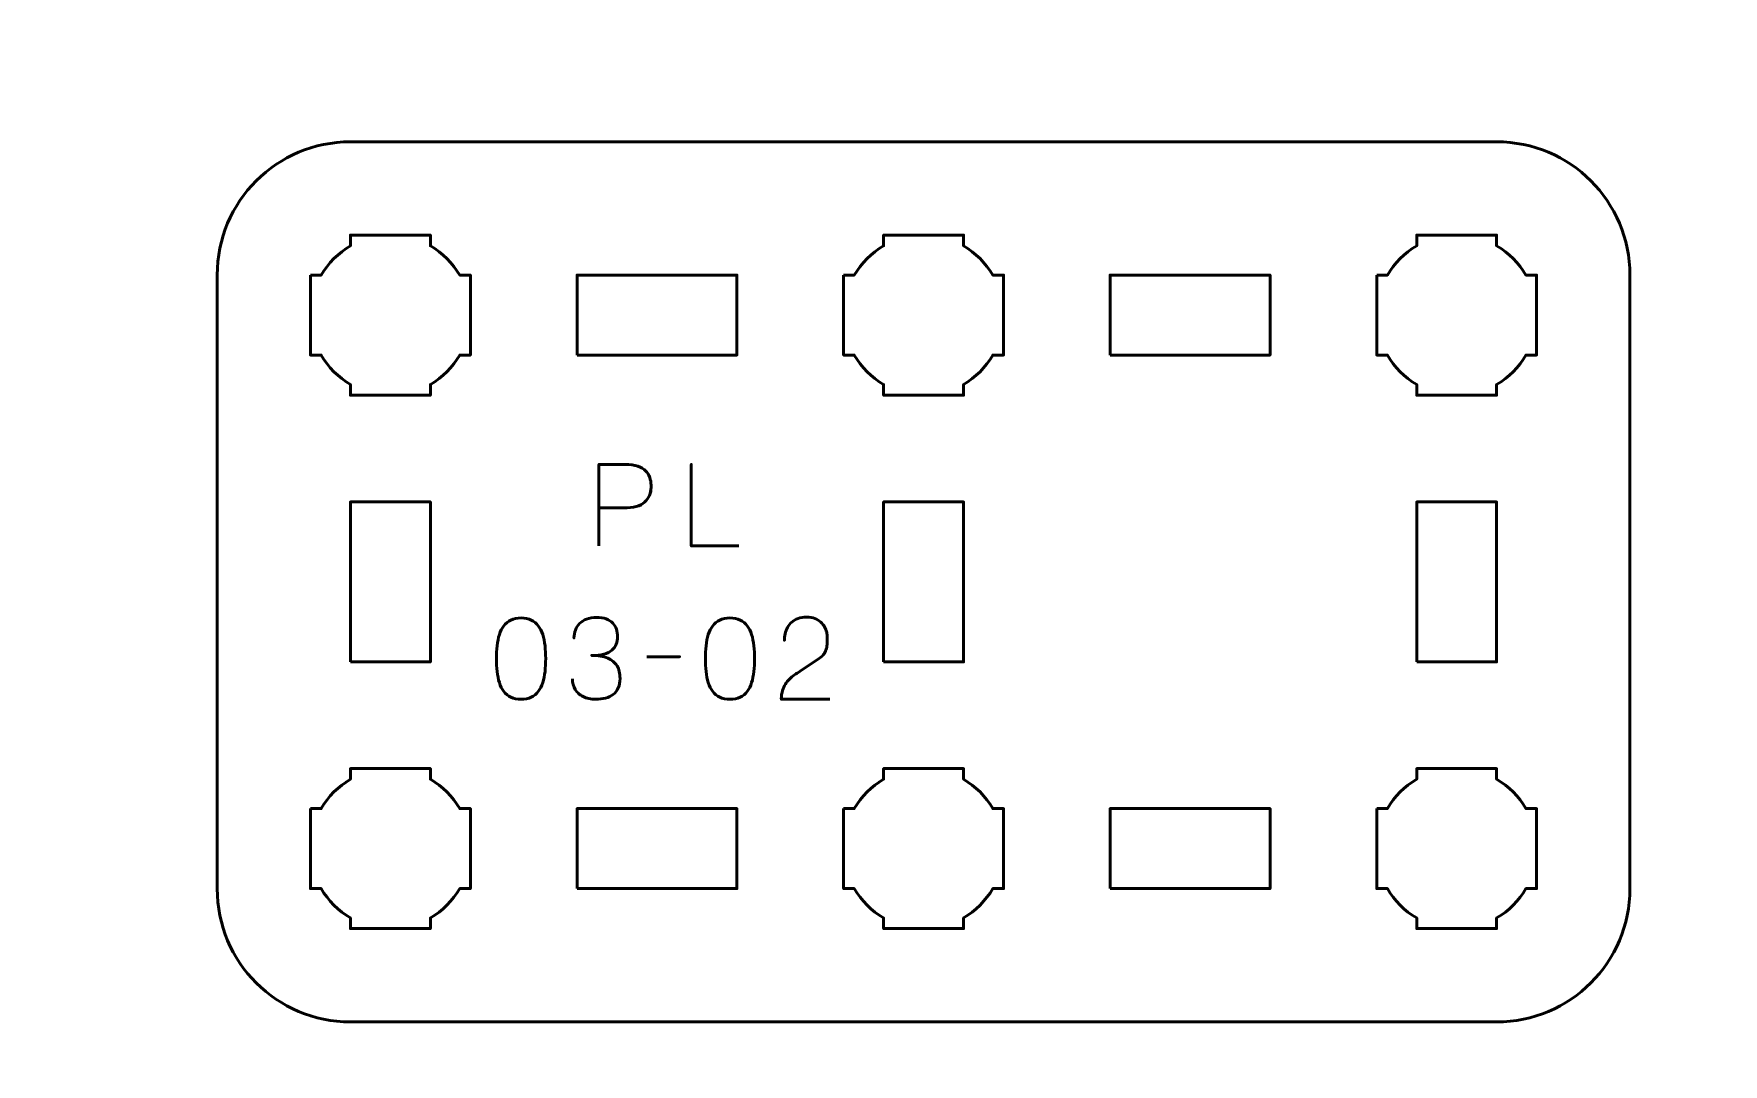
# Model space of a CAD drawing. Header units: centimetres. Extents: x -21 to 0, y -29.7 to 0.
# Drawn here: x -16.84 to -10.5, y -23.36 to -19.5 of the extents above; entities that cross this region are included whole.
import ezdxf

# ---------------------------------------------------------------- set-up
doc = ezdxf.new("R2010")
doc.units = ezdxf.units.CM
doc.header["$MEASUREMENT"] = 0
doc.layers.add('Layer 1', color=7, linetype='Continuous')

msp = doc.modelspace()

# ---------------------------------------------------------------- linework, layer by layer
at = {"layer": 'Layer 1', "lineweight": 53}
for points in [[(-14.8, -20.7), (-14.2, -20.7), (-14.2, -20.4), (-14.8, -20.4), (-14.8, -20.7)], [(-12.8, -20.7), (-12.2, -20.7), (-12.2, -20.4), (-12.8, -20.4), (-12.8, -20.7)], [(-15.65, -21.85), (-15.35, -21.85), (-15.35, -21.25), (-15.65, -21.25), (-15.65, -21.85)], [(-13.65, -21.85), (-13.35, -21.85), (-13.35, -21.25), (-13.65, -21.25), (-13.65, -21.85)], [(-11.65, -21.85), (-11.35, -21.85), (-11.35, -21.25), (-11.65, -21.25), (-11.65, -21.85)], [(-14.8, -22.7), (-14.2, -22.7), (-14.2, -22.4), (-14.8, -22.4), (-14.8, -22.7)], [(-12.8, -22.7), (-12.2, -22.7), (-12.2, -22.4), (-12.8, -22.4), (-12.8, -22.7)]]:
    msp.add_lwpolyline(points, close=True, dxfattribs=at)
at = {"layer": 'Layer 1', "color": 1, "lineweight": 53}
msp.add_open_spline([(-21.00003, -29.19995), (-21.00003, -29.19995), (-21.00003, -5.89992), (-21.00003, -5.89992), (-21.00003, -5.89992), (-21.00003, -5.81709), (-20.93286, -5.74992), (-20.85003, -5.74992), (-20.85003, -5.74992), (-20.7672, -5.74992), (-20.70003, -5.68275), (-20.70003, -5.59992), (-20.70003, -5.59992), (-20.70003, -5.51709), (-20.7672, -5.44992), (-20.85003, -5.44992), (-20.85003, -5.44992), (-20.93286, -5.44992), (-21.00003, -5.38275), (-21.00003, -5.29992), (-21.00003, -5.29992), (-21.00003, -5.21709), (-20.93286, -5.14992), (-20.85003, -5.14992), (-20.85003, -5.14992), (-20.7672, -5.14992), (-20.70003, -5.08275), (-20.70003, -4.99992), (-20.70003, -4.99992), (-20.70003, -4.91709), (-20.7672, -4.84992), (-20.85003, -4.84992), (-20.85003, -4.84992), (-20.93286, -4.84992), (-21.00003, -4.78275), (-21.00003, -4.69992), (-21.00003, -4.69992), (-21.00003, -4.61709), (-20.93286, -4.54992), (-20.85003, -4.54992), (-20.85003, -4.54992), (-20.7672, -4.54992), (-20.70003, -4.48275), (-20.70003, -4.39992), (-20.70003, -4.39992), (-20.70003, -4.31709), (-20.7672, -4.24992), (-20.85003, -4.24992), (-20.85003, -4.24992), (-20.93286, -4.24992), (-21.00003, -4.18275), (-21.00003, -4.09992), (-21.00003, -4.09992), (-21.00003, -4.01709), (-20.93286, -3.94992), (-20.85003, -3.94992), (-20.85003, -3.94992), (-20.7672, -3.94992), (-20.70003, -3.88275), (-20.70003, -3.79992), (-20.70003, -3.79992), (-20.70003, -3.71709), (-20.7672, -3.64992), (-20.85003, -3.64992), (-20.85003, -3.64992), (-20.93286, -3.64992), (-21.00003, -3.58275), (-21.00003, -3.49992), (-21.00003, -3.49992), (-21.00003, -3.41709), (-20.93286, -3.34992), (-20.85003, -3.34992), (-20.85003, -3.34992), (-20.7672, -3.34992), (-20.70003, -3.28275), (-20.70003, -3.19992), (-20.70003, -3.19992), (-20.70003, -3.11709), (-20.7672, -3.04992), (-20.85003, -3.04992), (-20.85003, -3.04992), (-20.93286, -3.04992), (-21.00003, -2.98275), (-21.00003, -2.89992), (-21.00003, -2.89992), (-21.00003, -2.81709), (-20.93286, -2.74992), (-20.85003, -2.74992), (-20.85003, -2.74992), (-20.7672, -2.74992), (-20.70003, -2.68275), (-20.70003, -2.59992), (-20.70003, -2.59992), (-20.70003, -2.51709), (-20.7672, -2.44992), (-20.85003, -2.44992), (-20.85003, -2.44992), (-20.93286, -2.44992), (-21.00003, -2.38275), (-21.00003, -2.29992), (-21.00003, -2.29992), (-21.00003, -2.21709), (-20.93286, -2.14992), (-20.85003, -2.14992), (-20.85003, -2.14992), (-20.7672, -2.14992), (-20.70003, -2.08275), (-20.70003, -1.99992), (-20.70003, -1.99992), (-20.70003, -1.91709), (-20.7672, -1.84992), (-20.85003, -1.84992), (-20.85003, -1.84992), (-20.93286, -1.84992), (-21.00003, -1.78275), (-21.00003, -1.69992), (-21.00003, -1.69992), (-21.00003, -1.61709), (-20.93286, -1.54992), (-20.85003, -1.54992), (-20.85003, -1.54992), (-20.7672, -1.54992), (-20.70003, -1.48275), (-20.70003, -1.39992), (-20.70003, -1.39992), (-20.70003, -1.31709), (-20.7672, -1.24992), (-20.85003, -1.24992), (-20.85003, -1.24992), (-20.93286, -1.24992), (-21.00003, -1.18275), (-21.00003, -1.09992), (-21.00003, -1.09992), (-21.00003, -1.09992), (-21.00003, -0.49992), (-21.00003, -0.49992), (-21.00003, -0.49992), (-21.00003, -0.22295), (-20.77694, 0.00004), (-20.49994, 0.00004), (-20.49994, 0.00004), (-20.49994, 0.00004), (-0.50008, 0.00004), (-0.50008, 0.00004), (-0.50008, 0.00004), (-0.22294, 0.00004), (0.00002, -0.22295), (0.00002, -0.49992), (0.00002, -0.49992), (0.00002, -0.49992), (0.00002, -29.19995), (0.00002, -29.19995), (0.00002, -29.19995), (0.00002, -29.47695), (-0.22294, -29.70004), (-0.50008, -29.70004), (-0.50008, -29.70004), (-0.50008, -29.70004), (-20.49994, -29.70004), (-20.49994, -29.70004), (-20.49994, -29.70004), (-20.77694, -29.70004), (-21.00003, -29.47695), (-21.00003, -29.19995)], degree=3, knots=[0, 0, 0, 0, 0.0243902, 0.0243902, 0.0243902, 0.0243902, 0.0487805, 0.0487805, 0.0487805, 0.0487805, 0.0731707, 0.0731707, 0.0731707, 0.0731707, 0.097561, 0.097561, 0.097561, 0.097561, 0.1219512, 0.1219512, 0.1219512, 0.1219512, 0.1463415, 0.1463415, 0.1463415, 0.1463415, 0.1707317, 0.1707317, 0.1707317, 0.1707317, 0.195122, 0.195122, 0.195122, 0.195122, 0.2195122, 0.2195122, 0.2195122, 0.2195122, 0.2439024, 0.2439024, 0.2439024, 0.2439024, 0.2682927, 0.2682927, 0.2682927, 0.2682927, 0.2926829, 0.2926829, 0.2926829, 0.2926829, 0.3170732, 0.3170732, 0.3170732, 0.3170732, 0.3414634, 0.3414634, 0.3414634, 0.3414634, 0.3658537, 0.3658537, 0.3658537, 0.3658537, 0.3902439, 0.3902439, 0.3902439, 0.3902439, 0.4146341, 0.4146341, 0.4146341, 0.4146341, 0.4390244, 0.4390244, 0.4390244, 0.4390244, 0.4634146, 0.4634146, 0.4634146, 0.4634146, 0.4878049, 0.4878049, 0.4878049, 0.4878049, 0.5121951, 0.5121951, 0.5121951, 0.5121951, 0.5365854, 0.5365854, 0.5365854, 0.5365854, 0.5609756, 0.5609756, 0.5609756, 0.5609756, 0.5853659, 0.5853659, 0.5853659, 0.5853659, 0.6097561, 0.6097561, 0.6097561, 0.6097561, 0.6341463, 0.6341463, 0.6341463, 0.6341463, 0.6585366, 0.6585366, 0.6585366, 0.6585366, 0.6829268, 0.6829268, 0.6829268, 0.6829268, 0.7073171, 0.7073171, 0.7073171, 0.7073171, 0.7317073, 0.7317073, 0.7317073, 0.7317073, 0.7560976, 0.7560976, 0.7560976, 0.7560976, 0.7804878, 0.7804878, 0.7804878, 0.7804878, 0.804878, 0.804878, 0.804878, 0.804878, 0.8292683, 0.8292683, 0.8292683, 0.8292683, 0.8536585, 0.8536585, 0.8536585, 0.8536585, 0.8780488, 0.8780488, 0.8780488, 0.8780488, 0.902439, 0.902439, 0.902439, 0.902439, 0.9268293, 0.9268293, 0.9268293, 0.9268293, 0.9512195, 0.9512195, 0.9512195, 0.9512195, 0.9756098, 0.9756098, 0.9756098, 0.9756098, 1, 1, 1, 1], dxfattribs=at)
at = {"layer": 'Layer 1', "color": 3, "lineweight": 53}
msp.add_open_spline([(-16.15, -22.7), (-16.15, -22.7), (-16.15, -20.4), (-16.15, -20.4), (-16.15, -20.4), (-16.15, -20.12391), (-15.92609, -19.9), (-15.65, -19.9), (-15.65, -19.9), (-15.65, -19.9), (-11.35, -19.9), (-11.35, -19.9), (-11.35, -19.9), (-11.07391, -19.9), (-10.85, -20.12391), (-10.85, -20.4), (-10.85, -20.4), (-10.85, -20.4), (-10.85, -22.7), (-10.85, -22.7), (-10.85, -22.7), (-10.85, -22.97609), (-11.07391, -23.2), (-11.35, -23.2), (-11.35, -23.2), (-11.35, -23.2), (-15.65, -23.2), (-15.65, -23.2), (-15.65, -23.2), (-15.92609, -23.2), (-16.15, -22.97609), (-16.15, -22.7)], degree=3, knots=[0, 0, 0, 0, 0.125, 0.125, 0.125, 0.125, 0.25, 0.25, 0.25, 0.25, 0.375, 0.375, 0.375, 0.375, 0.5, 0.5, 0.5, 0.5, 0.625, 0.625, 0.625, 0.625, 0.75, 0.75, 0.75, 0.75, 0.875, 0.875, 0.875, 0.875, 1, 1, 1, 1], dxfattribs=at)
at = {"layer": 'Layer 1', "lineweight": 53}
for points in [[(-15.8, -20.4), (-15.8, -20.4), (-15.75985, -20.4), (-15.75985, -20.4), (-15.75985, -20.4), (-15.7335, -20.35447), (-15.69553, -20.3165), (-15.65, -20.29015), (-15.65, -20.29015), (-15.65, -20.29015), (-15.65, -20.25), (-15.65, -20.25), (-15.65, -20.25), (-15.65, -20.25), (-15.5, -20.25), (-15.5, -20.25), (-15.5, -20.25), (-15.5, -20.25), (-15.35, -20.25), (-15.35, -20.25), (-15.35, -20.25), (-15.35, -20.25), (-15.35, -20.29015), (-15.35, -20.29015), (-15.35, -20.29015), (-15.30447, -20.3165), (-15.2665, -20.35447), (-15.24015, -20.4), (-15.24015, -20.4), (-15.24015, -20.4), (-15.2, -20.4), (-15.2, -20.4), (-15.2, -20.4), (-15.2, -20.4), (-15.2, -20.55), (-15.2, -20.55), (-15.2, -20.55), (-15.2, -20.55), (-15.2, -20.7), (-15.2, -20.7), (-15.2, -20.7), (-15.2, -20.7), (-15.24015, -20.7), (-15.24015, -20.7), (-15.24015, -20.7), (-15.2665, -20.74553), (-15.30447, -20.7835), (-15.35, -20.80985), (-15.35, -20.80985), (-15.35, -20.80985), (-15.35, -20.85), (-15.35, -20.85), (-15.35, -20.85), (-15.35, -20.85), (-15.5, -20.85), (-15.5, -20.85), (-15.5, -20.85), (-15.5, -20.85), (-15.65, -20.85), (-15.65, -20.85), (-15.65, -20.85), (-15.65, -20.85), (-15.65, -20.80985), (-15.65, -20.80985), (-15.65, -20.80985), (-15.69553, -20.7835), (-15.7335, -20.74553), (-15.75985, -20.7), (-15.75985, -20.7), (-15.75985, -20.7), (-15.8, -20.7), (-15.8, -20.7), (-15.8, -20.7), (-15.8, -20.7), (-15.8, -20.55), (-15.8, -20.55), (-15.8, -20.55), (-15.8, -20.55), (-15.8, -20.4), (-15.8, -20.4)], [(-13.8, -20.4), (-13.8, -20.4), (-13.75985, -20.4), (-13.75985, -20.4), (-13.75985, -20.4), (-13.7335, -20.35447), (-13.69553, -20.3165), (-13.65, -20.29015), (-13.65, -20.29015), (-13.65, -20.29015), (-13.65, -20.25), (-13.65, -20.25), (-13.65, -20.25), (-13.65, -20.25), (-13.5, -20.25), (-13.5, -20.25), (-13.5, -20.25), (-13.5, -20.25), (-13.35, -20.25), (-13.35, -20.25), (-13.35, -20.25), (-13.35, -20.25), (-13.35, -20.29015), (-13.35, -20.29015), (-13.35, -20.29015), (-13.30447, -20.3165), (-13.2665, -20.35447), (-13.24015, -20.4), (-13.24015, -20.4), (-13.24015, -20.4), (-13.2, -20.4), (-13.2, -20.4), (-13.2, -20.4), (-13.2, -20.4), (-13.2, -20.55), (-13.2, -20.55), (-13.2, -20.55), (-13.2, -20.55), (-13.2, -20.7), (-13.2, -20.7), (-13.2, -20.7), (-13.2, -20.7), (-13.24015, -20.7), (-13.24015, -20.7), (-13.24015, -20.7), (-13.2665, -20.74553), (-13.30447, -20.7835), (-13.35, -20.80985), (-13.35, -20.80985), (-13.35, -20.80985), (-13.35, -20.85), (-13.35, -20.85), (-13.35, -20.85), (-13.35, -20.85), (-13.5, -20.85), (-13.5, -20.85), (-13.5, -20.85), (-13.5, -20.85), (-13.65, -20.85), (-13.65, -20.85), (-13.65, -20.85), (-13.65, -20.85), (-13.65, -20.80985), (-13.65, -20.80985), (-13.65, -20.80985), (-13.69553, -20.7835), (-13.7335, -20.74553), (-13.75985, -20.7), (-13.75985, -20.7), (-13.75985, -20.7), (-13.8, -20.7), (-13.8, -20.7), (-13.8, -20.7), (-13.8, -20.7), (-13.8, -20.55), (-13.8, -20.55), (-13.8, -20.55), (-13.8, -20.55), (-13.8, -20.4), (-13.8, -20.4)], [(-11.8, -20.4), (-11.8, -20.4), (-11.75985, -20.4), (-11.75985, -20.4), (-11.75985, -20.4), (-11.7335, -20.35447), (-11.69553, -20.3165), (-11.65, -20.29015), (-11.65, -20.29015), (-11.65, -20.29015), (-11.65, -20.25), (-11.65, -20.25), (-11.65, -20.25), (-11.65, -20.25), (-11.5, -20.25), (-11.5, -20.25), (-11.5, -20.25), (-11.5, -20.25), (-11.35, -20.25), (-11.35, -20.25), (-11.35, -20.25), (-11.35, -20.25), (-11.35, -20.29015), (-11.35, -20.29015), (-11.35, -20.29015), (-11.30447, -20.3165), (-11.2665, -20.35447), (-11.24015, -20.4), (-11.24015, -20.4), (-11.24015, -20.4), (-11.2, -20.4), (-11.2, -20.4), (-11.2, -20.4), (-11.2, -20.4), (-11.2, -20.55), (-11.2, -20.55), (-11.2, -20.55), (-11.2, -20.55), (-11.2, -20.7), (-11.2, -20.7), (-11.2, -20.7), (-11.2, -20.7), (-11.24015, -20.7), (-11.24015, -20.7), (-11.24015, -20.7), (-11.2665, -20.74553), (-11.30447, -20.7835), (-11.35, -20.80985), (-11.35, -20.80985), (-11.35, -20.80985), (-11.35, -20.85), (-11.35, -20.85), (-11.35, -20.85), (-11.35, -20.85), (-11.5, -20.85), (-11.5, -20.85), (-11.5, -20.85), (-11.5, -20.85), (-11.65, -20.85), (-11.65, -20.85), (-11.65, -20.85), (-11.65, -20.85), (-11.65, -20.80985), (-11.65, -20.80985), (-11.65, -20.80985), (-11.69553, -20.7835), (-11.7335, -20.74553), (-11.75985, -20.7), (-11.75985, -20.7), (-11.75985, -20.7), (-11.8, -20.7), (-11.8, -20.7), (-11.8, -20.7), (-11.8, -20.7), (-11.8, -20.55), (-11.8, -20.55), (-11.8, -20.55), (-11.8, -20.55), (-11.8, -20.4), (-11.8, -20.4)], [(-15.8, -22.4), (-15.8, -22.4), (-15.75985, -22.4), (-15.75985, -22.4), (-15.75985, -22.4), (-15.7335, -22.35447), (-15.69553, -22.3165), (-15.65, -22.29015), (-15.65, -22.29015), (-15.65, -22.29015), (-15.65, -22.25), (-15.65, -22.25), (-15.65, -22.25), (-15.65, -22.25), (-15.5, -22.25), (-15.5, -22.25), (-15.5, -22.25), (-15.5, -22.25), (-15.35, -22.25), (-15.35, -22.25), (-15.35, -22.25), (-15.35, -22.25), (-15.35, -22.29015), (-15.35, -22.29015), (-15.35, -22.29015), (-15.30447, -22.3165), (-15.2665, -22.35447), (-15.24015, -22.4), (-15.24015, -22.4), (-15.24015, -22.4), (-15.2, -22.4), (-15.2, -22.4), (-15.2, -22.4), (-15.2, -22.4), (-15.2, -22.55), (-15.2, -22.55), (-15.2, -22.55), (-15.2, -22.55), (-15.2, -22.7), (-15.2, -22.7), (-15.2, -22.7), (-15.2, -22.7), (-15.24015, -22.7), (-15.24015, -22.7), (-15.24015, -22.7), (-15.2665, -22.74553), (-15.30447, -22.7835), (-15.35, -22.80985), (-15.35, -22.80985), (-15.35, -22.80985), (-15.35, -22.85), (-15.35, -22.85), (-15.35, -22.85), (-15.35, -22.85), (-15.5, -22.85), (-15.5, -22.85), (-15.5, -22.85), (-15.5, -22.85), (-15.65, -22.85), (-15.65, -22.85), (-15.65, -22.85), (-15.65, -22.85), (-15.65, -22.80985), (-15.65, -22.80985), (-15.65, -22.80985), (-15.69553, -22.7835), (-15.7335, -22.74553), (-15.75985, -22.7), (-15.75985, -22.7), (-15.75985, -22.7), (-15.8, -22.7), (-15.8, -22.7), (-15.8, -22.7), (-15.8, -22.7), (-15.8, -22.55), (-15.8, -22.55), (-15.8, -22.55), (-15.8, -22.55), (-15.8, -22.4), (-15.8, -22.4)], [(-13.8, -22.4), (-13.8, -22.4), (-13.75985, -22.4), (-13.75985, -22.4), (-13.75985, -22.4), (-13.7335, -22.35447), (-13.69553, -22.3165), (-13.65, -22.29015), (-13.65, -22.29015), (-13.65, -22.29015), (-13.65, -22.25), (-13.65, -22.25), (-13.65, -22.25), (-13.65, -22.25), (-13.5, -22.25), (-13.5, -22.25), (-13.5, -22.25), (-13.5, -22.25), (-13.35, -22.25), (-13.35, -22.25), (-13.35, -22.25), (-13.35, -22.25), (-13.35, -22.29015), (-13.35, -22.29015), (-13.35, -22.29015), (-13.30447, -22.3165), (-13.2665, -22.35447), (-13.24015, -22.4), (-13.24015, -22.4), (-13.24015, -22.4), (-13.2, -22.4), (-13.2, -22.4), (-13.2, -22.4), (-13.2, -22.4), (-13.2, -22.55), (-13.2, -22.55), (-13.2, -22.55), (-13.2, -22.55), (-13.2, -22.7), (-13.2, -22.7), (-13.2, -22.7), (-13.2, -22.7), (-13.24015, -22.7), (-13.24015, -22.7), (-13.24015, -22.7), (-13.2665, -22.74553), (-13.30447, -22.7835), (-13.35, -22.80985), (-13.35, -22.80985), (-13.35, -22.80985), (-13.35, -22.85), (-13.35, -22.85), (-13.35, -22.85), (-13.35, -22.85), (-13.5, -22.85), (-13.5, -22.85), (-13.5, -22.85), (-13.5, -22.85), (-13.65, -22.85), (-13.65, -22.85), (-13.65, -22.85), (-13.65, -22.85), (-13.65, -22.80985), (-13.65, -22.80985), (-13.65, -22.80985), (-13.69553, -22.7835), (-13.7335, -22.74553), (-13.75985, -22.7), (-13.75985, -22.7), (-13.75985, -22.7), (-13.8, -22.7), (-13.8, -22.7), (-13.8, -22.7), (-13.8, -22.7), (-13.8, -22.55), (-13.8, -22.55), (-13.8, -22.55), (-13.8, -22.55), (-13.8, -22.4), (-13.8, -22.4)], [(-11.8, -22.4), (-11.8, -22.4), (-11.75985, -22.4), (-11.75985, -22.4), (-11.75985, -22.4), (-11.7335, -22.35447), (-11.69553, -22.3165), (-11.65, -22.29015), (-11.65, -22.29015), (-11.65, -22.29015), (-11.65, -22.25), (-11.65, -22.25), (-11.65, -22.25), (-11.65, -22.25), (-11.5, -22.25), (-11.5, -22.25), (-11.5, -22.25), (-11.5, -22.25), (-11.35, -22.25), (-11.35, -22.25), (-11.35, -22.25), (-11.35, -22.25), (-11.35, -22.29015), (-11.35, -22.29015), (-11.35, -22.29015), (-11.30447, -22.3165), (-11.2665, -22.35447), (-11.24015, -22.4), (-11.24015, -22.4), (-11.24015, -22.4), (-11.2, -22.4), (-11.2, -22.4), (-11.2, -22.4), (-11.2, -22.4), (-11.2, -22.55), (-11.2, -22.55), (-11.2, -22.55), (-11.2, -22.55), (-11.2, -22.7), (-11.2, -22.7), (-11.2, -22.7), (-11.2, -22.7), (-11.24015, -22.7), (-11.24015, -22.7), (-11.24015, -22.7), (-11.2665, -22.74553), (-11.30447, -22.7835), (-11.35, -22.80985), (-11.35, -22.80985), (-11.35, -22.80985), (-11.35, -22.85), (-11.35, -22.85), (-11.35, -22.85), (-11.35, -22.85), (-11.5, -22.85), (-11.5, -22.85), (-11.5, -22.85), (-11.5, -22.85), (-11.65, -22.85), (-11.65, -22.85), (-11.65, -22.85), (-11.65, -22.85), (-11.65, -22.80985), (-11.65, -22.80985), (-11.65, -22.80985), (-11.69553, -22.7835), (-11.7335, -22.74553), (-11.75985, -22.7), (-11.75985, -22.7), (-11.75985, -22.7), (-11.8, -22.7), (-11.8, -22.7), (-11.8, -22.7), (-11.8, -22.7), (-11.8, -22.55), (-11.8, -22.55), (-11.8, -22.55), (-11.8, -22.55), (-11.8, -22.4), (-11.8, -22.4)]]:
    msp.add_open_spline(points, degree=3, knots=[0, 0, 0, 0, 0.05, 0.05, 0.05, 0.05, 0.1, 0.1, 0.1, 0.1, 0.15, 0.15, 0.15, 0.15, 0.2, 0.2, 0.2, 0.2, 0.25, 0.25, 0.25, 0.25, 0.3, 0.3, 0.3, 0.3, 0.35, 0.35, 0.35, 0.35, 0.4, 0.4, 0.4, 0.4, 0.45, 0.45, 0.45, 0.45, 0.5, 0.5, 0.5, 0.5, 0.55, 0.55, 0.55, 0.55, 0.6, 0.6, 0.6, 0.6, 0.65, 0.65, 0.65, 0.65, 0.7, 0.7, 0.7, 0.7, 0.75, 0.75, 0.75, 0.75, 0.8, 0.8, 0.8, 0.8, 0.85, 0.85, 0.85, 0.85, 0.9, 0.9, 0.9, 0.9, 0.95, 0.95, 0.95, 0.95, 1, 1, 1, 1], dxfattribs=at)
at = {"layer": 'Layer 1', "color": 5, "lineweight": 53}
for points, knots in [([(-14.71759, -21.41494), (-14.71759, -21.41494), (-14.71759, -21.10972), (-14.71759, -21.10972), (-14.71759, -21.10972), (-14.71759, -21.10972), (-14.62022, -21.10972), (-14.62022, -21.10972), (-14.62022, -21.10972), (-14.60075, -21.10979), (-14.58474, -21.11198), (-14.57211, -21.11621), (-14.57211, -21.11621), (-14.55955, -21.12037), (-14.54967, -21.12616), (-14.54254, -21.1335), (-14.54254, -21.1335), (-14.53542, -21.14076), (-14.53034, -21.14909), (-14.52723, -21.15847), (-14.52723, -21.15847), (-14.5242, -21.16786), (-14.52244, -21.17766), (-14.52201, -21.18804), (-14.52201, -21.18804), (-14.52152, -21.19841), (-14.52272, -21.20857), (-14.52554, -21.21844), (-14.52554, -21.21844), (-14.52843, -21.22832), (-14.5333, -21.23728), (-14.54029, -21.24533), (-14.54029, -21.24533), (-14.5472, -21.25337), (-14.55658, -21.25979), (-14.56837, -21.26452), (-14.56837, -21.26452), (-14.58015, -21.26931), (-14.59475, -21.27171), (-14.61218, -21.27185), (-14.61218, -21.27185), (-14.61218, -21.27185), (-14.71759, -21.27185), (-14.71759, -21.27185), (-14.71759, -21.27185), (-14.71759, -21.27185), (-14.61218, -21.27185), (-14.61218, -21.27185), (-14.61218, -21.27185), (-14.59511, -21.27171), (-14.58064, -21.26931), (-14.56893, -21.26452), (-14.56893, -21.26452), (-14.55715, -21.25979), (-14.54776, -21.25337), (-14.54071, -21.24533), (-14.54071, -21.24533), (-14.53372, -21.23728), (-14.52871, -21.22832), (-14.52575, -21.21844), (-14.52575, -21.21844), (-14.52279, -21.20857), (-14.52152, -21.19841), (-14.52201, -21.18804), (-14.52201, -21.18804), (-14.52244, -21.17766), (-14.5242, -21.16786), (-14.52737, -21.15847), (-14.52737, -21.15847), (-14.53048, -21.14909), (-14.5357, -21.14076), (-14.54283, -21.1335), (-14.54283, -21.1335), (-14.55002, -21.12616), (-14.5599, -21.12037), (-14.57246, -21.11621), (-14.57246, -21.11621), (-14.58509, -21.11198), (-14.60096, -21.10979), (-14.62022, -21.10972), (-14.62022, -21.10972), (-14.62022, -21.10972), (-14.71759, -21.10972), (-14.71759, -21.10972), (-14.71759, -21.10972), (-14.71759, -21.10972), (-14.71759, -21.41494), (-14.71759, -21.41494)], [0, 0, 0, 0, 0.0454545, 0.0454545, 0.0454545, 0.0454545, 0.0909091, 0.0909091, 0.0909091, 0.0909091, 0.1363636, 0.1363636, 0.1363636, 0.1363636, 0.1818182, 0.1818182, 0.1818182, 0.1818182, 0.2272727, 0.2272727, 0.2272727, 0.2272727, 0.2727273, 0.2727273, 0.2727273, 0.2727273, 0.3181818, 0.3181818, 0.3181818, 0.3181818, 0.3636364, 0.3636364, 0.3636364, 0.3636364, 0.4090909, 0.4090909, 0.4090909, 0.4090909, 0.4545455, 0.4545455, 0.4545455, 0.4545455, 0.5, 0.5, 0.5, 0.5, 0.5454545, 0.5454545, 0.5454545, 0.5454545, 0.5909091, 0.5909091, 0.5909091, 0.5909091, 0.6363636, 0.6363636, 0.6363636, 0.6363636, 0.6818182, 0.6818182, 0.6818182, 0.6818182, 0.7272727, 0.7272727, 0.7272727, 0.7272727, 0.7727273, 0.7727273, 0.7727273, 0.7727273, 0.8181818, 0.8181818, 0.8181818, 0.8181818, 0.8636364, 0.8636364, 0.8636364, 0.8636364, 0.9090909, 0.9090909, 0.9090909, 0.9090909, 0.9545455, 0.9545455, 0.9545455, 0.9545455, 1, 1, 1, 1]), ([(-14.19309, -21.41494), (-14.19309, -21.41494), (-14.37131, -21.41494), (-14.37131, -21.41494), (-14.37131, -21.41494), (-14.37131, -21.41494), (-14.37131, -21.10972), (-14.37131, -21.10972), (-14.37131, -21.10972), (-14.37131, -21.10972), (-14.37131, -21.41494), (-14.37131, -21.41494), (-14.37131, -21.41494), (-14.37131, -21.41494), (-14.19309, -21.41494), (-14.19309, -21.41494)], [0, 0, 0, 0, 0.25, 0.25, 0.25, 0.25, 0.5, 0.5, 0.5, 0.5, 0.75, 0.75, 0.75, 0.75, 1, 1, 1, 1]), ([(-15.0099, -21.99025), (-14.99509, -21.99018), (-14.98232, -21.98757), (-14.97166, -21.98249), (-14.97166, -21.98249), (-14.96108, -21.97741), (-14.95226, -21.97014), (-14.94521, -21.9609), (-14.94521, -21.9609), (-14.93822, -21.95159), (-14.93272, -21.94058), (-14.92863, -21.92788), (-14.92863, -21.92788), (-14.9246, -21.91518), (-14.92171, -21.90128), (-14.92009, -21.88604), (-14.92009, -21.88604), (-14.91839, -21.8708), (-14.91755, -21.85478), (-14.91762, -21.83785), (-14.91762, -21.83785), (-14.91755, -21.82099), (-14.91839, -21.80497), (-14.92009, -21.7898), (-14.92009, -21.7898), (-14.92171, -21.77463), (-14.9246, -21.76066), (-14.92863, -21.74796), (-14.92863, -21.74796), (-14.93272, -21.73533), (-14.93822, -21.72433), (-14.94521, -21.71494), (-14.94521, -21.71494), (-14.95226, -21.70563), (-14.96108, -21.69836), (-14.97166, -21.69328), (-14.97166, -21.69328), (-14.98232, -21.68813), (-14.99509, -21.68552), (-15.0099, -21.68545), (-15.0099, -21.68545), (-15.02472, -21.68552), (-15.03749, -21.68813), (-15.04815, -21.69328), (-15.04815, -21.69328), (-15.05873, -21.69836), (-15.06755, -21.70563), (-15.0746, -21.71494), (-15.0746, -21.71494), (-15.08159, -21.72433), (-15.08709, -21.73533), (-15.09118, -21.74796), (-15.09118, -21.74796), (-15.09521, -21.76066), (-15.0981, -21.77463), (-15.09972, -21.7898), (-15.09972, -21.7898), (-15.10141, -21.80497), (-15.10226, -21.82099), (-15.10219, -21.83785), (-15.10219, -21.83785), (-15.10226, -21.85478), (-15.10141, -21.8708), (-15.09972, -21.88604), (-15.09972, -21.88604), (-15.0981, -21.90128), (-15.09521, -21.91518), (-15.09118, -21.92788), (-15.09118, -21.92788), (-15.08709, -21.94058), (-15.08159, -21.95159), (-15.0746, -21.9609), (-15.0746, -21.9609), (-15.06755, -21.97014), (-15.05873, -21.97741), (-15.04815, -21.98249), (-15.04815, -21.98249), (-15.03749, -21.98757), (-15.02472, -21.99018), (-15.0099, -21.99025)], [0, 0, 0, 0, 0.05, 0.05, 0.05, 0.05, 0.1, 0.1, 0.1, 0.1, 0.15, 0.15, 0.15, 0.15, 0.2, 0.2, 0.2, 0.2, 0.25, 0.25, 0.25, 0.25, 0.3, 0.3, 0.3, 0.3, 0.35, 0.35, 0.35, 0.35, 0.4, 0.4, 0.4, 0.4, 0.45, 0.45, 0.45, 0.45, 0.5, 0.5, 0.5, 0.5, 0.55, 0.55, 0.55, 0.55, 0.6, 0.6, 0.6, 0.6, 0.65, 0.65, 0.65, 0.65, 0.7, 0.7, 0.7, 0.7, 0.75, 0.75, 0.75, 0.75, 0.8, 0.8, 0.8, 0.8, 0.85, 0.85, 0.85, 0.85, 0.9, 0.9, 0.9, 0.9, 0.95, 0.95, 0.95, 0.95, 1, 1, 1, 1]), ([(-15.0099, -21.99025), (-14.99509, -21.99018), (-14.98232, -21.98757), (-14.97166, -21.98249), (-14.97166, -21.98249), (-14.96108, -21.97741), (-14.95226, -21.97014), (-14.94521, -21.9609), (-14.94521, -21.9609), (-14.93822, -21.95159), (-14.93272, -21.94058), (-14.92863, -21.92788), (-14.92863, -21.92788), (-14.9246, -21.91518), (-14.92171, -21.90128), (-14.92009, -21.88604), (-14.92009, -21.88604), (-14.91839, -21.8708), (-14.91755, -21.85478), (-14.91762, -21.83785), (-14.91762, -21.83785), (-14.91755, -21.82099), (-14.91839, -21.80497), (-14.92009, -21.7898), (-14.92009, -21.7898), (-14.92171, -21.77463), (-14.9246, -21.76066), (-14.92863, -21.74796), (-14.92863, -21.74796), (-14.93272, -21.73533), (-14.93822, -21.72433), (-14.94521, -21.71494), (-14.94521, -21.71494), (-14.95226, -21.70563), (-14.96108, -21.69836), (-14.97166, -21.69328), (-14.97166, -21.69328), (-14.98232, -21.68813), (-14.99509, -21.68552), (-15.0099, -21.68545), (-15.0099, -21.68545), (-15.02472, -21.68552), (-15.03749, -21.68813), (-15.04815, -21.69328), (-15.04815, -21.69328), (-15.05873, -21.69836), (-15.06755, -21.70563), (-15.0746, -21.71494), (-15.0746, -21.71494), (-15.08159, -21.72433), (-15.08709, -21.73533), (-15.09118, -21.74796), (-15.09118, -21.74796), (-15.09521, -21.76066), (-15.0981, -21.77463), (-15.09972, -21.7898), (-15.09972, -21.7898), (-15.10141, -21.80497), (-15.10226, -21.82099), (-15.10219, -21.83785), (-15.10219, -21.83785), (-15.10226, -21.85478), (-15.10141, -21.8708), (-15.09972, -21.88604), (-15.09972, -21.88604), (-15.0981, -21.90128), (-15.09521, -21.91518), (-15.09118, -21.92788), (-15.09118, -21.92788), (-15.08709, -21.94058), (-15.08159, -21.95159), (-15.0746, -21.9609), (-15.0746, -21.9609), (-15.06755, -21.97014), (-15.05873, -21.97741), (-15.04815, -21.98249), (-15.04815, -21.98249), (-15.03749, -21.98757), (-15.02472, -21.99018), (-15.0099, -21.99025)], [0, 0, 0, 0, 0.05, 0.05, 0.05, 0.05, 0.1, 0.1, 0.1, 0.1, 0.15, 0.15, 0.15, 0.15, 0.2, 0.2, 0.2, 0.2, 0.25, 0.25, 0.25, 0.25, 0.3, 0.3, 0.3, 0.3, 0.35, 0.35, 0.35, 0.35, 0.4, 0.4, 0.4, 0.4, 0.45, 0.45, 0.45, 0.45, 0.5, 0.5, 0.5, 0.5, 0.55, 0.55, 0.55, 0.55, 0.6, 0.6, 0.6, 0.6, 0.65, 0.65, 0.65, 0.65, 0.7, 0.7, 0.7, 0.7, 0.75, 0.75, 0.75, 0.75, 0.8, 0.8, 0.8, 0.8, 0.85, 0.85, 0.85, 0.85, 0.9, 0.9, 0.9, 0.9, 0.95, 0.95, 0.95, 0.95, 1, 1, 1, 1]), ([(-14.81729, -21.91363), (-14.81722, -21.92887), (-14.81369, -21.94213), (-14.80671, -21.95363), (-14.80671, -21.95363), (-14.79972, -21.96506), (-14.78977, -21.97402), (-14.77679, -21.98044), (-14.77679, -21.98044), (-14.76381, -21.98686), (-14.74822, -21.99011), (-14.73008, -21.99025), (-14.73008, -21.99025), (-14.71647, -21.99025), (-14.70412, -21.98884), (-14.6929, -21.98588), (-14.6929, -21.98588), (-14.68175, -21.98291), (-14.67216, -21.97833), (-14.66404, -21.97205), (-14.66404, -21.97205), (-14.65593, -21.96577), (-14.64972, -21.95765), (-14.64528, -21.94778), (-14.64528, -21.94778), (-14.6409, -21.93783), (-14.63872, -21.9259), (-14.63865, -21.91193), (-14.63865, -21.91193), (-14.63857, -21.89331), (-14.64238, -21.87757), (-14.64993, -21.8648), (-14.64993, -21.8648), (-14.65748, -21.85203), (-14.6692, -21.84244), (-14.68493, -21.83588), (-14.68493, -21.83588), (-14.70066, -21.82931), (-14.72084, -21.826), (-14.74532, -21.826), (-14.74532, -21.826), (-14.72705, -21.82607), (-14.71174, -21.82438), (-14.69925, -21.82092), (-14.69925, -21.82092), (-14.68683, -21.81746), (-14.67689, -21.81259), (-14.66941, -21.80624), (-14.66941, -21.80624), (-14.66193, -21.79996), (-14.6565, -21.79248), (-14.65325, -21.78388), (-14.65325, -21.78388), (-14.64993, -21.77534), (-14.64831, -21.76596), (-14.64838, -21.75573), (-14.64838, -21.75573), (-14.64831, -21.74549), (-14.64972, -21.73604), (-14.65254, -21.72729), (-14.65254, -21.72729), (-14.6553, -21.71854), (-14.65981, -21.71085), (-14.66595, -21.70429), (-14.66595, -21.70429), (-14.67209, -21.69773), (-14.6802, -21.69258), (-14.69015, -21.68891), (-14.69015, -21.68891), (-14.70017, -21.68524), (-14.71238, -21.68341), (-14.7267, -21.68334), (-14.7267, -21.68334), (-14.74095, -21.68341), (-14.75344, -21.68552), (-14.76402, -21.68962), (-14.76402, -21.68962), (-14.77468, -21.69371), (-14.78342, -21.69928), (-14.79048, -21.70641), (-14.79048, -21.70641), (-14.79746, -21.71353), (-14.80269, -21.72165), (-14.80614, -21.73082), (-14.80614, -21.73082), (-14.80967, -21.73999), (-14.81136, -21.74973), (-14.81136, -21.75996), (-14.81136, -21.75996), (-14.81136, -21.74973), (-14.80967, -21.73999), (-14.80614, -21.73082), (-14.80614, -21.73082), (-14.80269, -21.72165), (-14.79746, -21.71353), (-14.79048, -21.70641), (-14.79048, -21.70641), (-14.78342, -21.69928), (-14.77468, -21.69371), (-14.76402, -21.68962), (-14.76402, -21.68962), (-14.75344, -21.68552), (-14.74095, -21.68341), (-14.7267, -21.68334), (-14.7267, -21.68334), (-14.71238, -21.68341), (-14.70017, -21.68524), (-14.69015, -21.68891), (-14.69015, -21.68891), (-14.6802, -21.69258), (-14.67209, -21.69773), (-14.66595, -21.70429), (-14.66595, -21.70429), (-14.65981, -21.71085), (-14.6553, -21.71854), (-14.65254, -21.72729), (-14.65254, -21.72729), (-14.64972, -21.73604), (-14.64831, -21.74549), (-14.64838, -21.75573), (-14.64838, -21.75573), (-14.64831, -21.76596), (-14.64993, -21.77534), (-14.65325, -21.78388), (-14.65325, -21.78388), (-14.6565, -21.79248), (-14.66193, -21.79996), (-14.66941, -21.80624), (-14.66941, -21.80624), (-14.67689, -21.81259), (-14.68683, -21.81746), (-14.69925, -21.82092), (-14.69925, -21.82092), (-14.71174, -21.82438), (-14.72705, -21.82607), (-14.74532, -21.826), (-14.74532, -21.826), (-14.72084, -21.826), (-14.70066, -21.82931), (-14.68493, -21.83588), (-14.68493, -21.83588), (-14.6692, -21.84244), (-14.65748, -21.85203), (-14.64993, -21.8648), (-14.64993, -21.8648), (-14.64238, -21.87757), (-14.63857, -21.89331), (-14.63865, -21.91193), (-14.63865, -21.91193), (-14.63872, -21.9259), (-14.6409, -21.93783), (-14.64528, -21.94778), (-14.64528, -21.94778), (-14.64972, -21.95765), (-14.65593, -21.96577), (-14.66404, -21.97205), (-14.66404, -21.97205), (-14.67216, -21.97833), (-14.68175, -21.98291), (-14.6929, -21.98588), (-14.6929, -21.98588), (-14.70412, -21.98884), (-14.71647, -21.99025), (-14.73008, -21.99025), (-14.73008, -21.99025), (-14.74822, -21.99011), (-14.76381, -21.98686), (-14.77679, -21.98044), (-14.77679, -21.98044), (-14.78977, -21.97402), (-14.79972, -21.96506), (-14.80671, -21.95363), (-14.80671, -21.95363), (-14.81369, -21.94213), (-14.81722, -21.92887), (-14.81729, -21.91363)], [0, 0, 0, 0, 0.0227273, 0.0227273, 0.0227273, 0.0227273, 0.0454545, 0.0454545, 0.0454545, 0.0454545, 0.0681818, 0.0681818, 0.0681818, 0.0681818, 0.0909091, 0.0909091, 0.0909091, 0.0909091, 0.1136364, 0.1136364, 0.1136364, 0.1136364, 0.1363636, 0.1363636, 0.1363636, 0.1363636, 0.1590909, 0.1590909, 0.1590909, 0.1590909, 0.1818182, 0.1818182, 0.1818182, 0.1818182, 0.2045455, 0.2045455, 0.2045455, 0.2045455, 0.2272727, 0.2272727, 0.2272727, 0.2272727, 0.25, 0.25, 0.25, 0.25, 0.2727273, 0.2727273, 0.2727273, 0.2727273, 0.2954545, 0.2954545, 0.2954545, 0.2954545, 0.3181818, 0.3181818, 0.3181818, 0.3181818, 0.3409091, 0.3409091, 0.3409091, 0.3409091, 0.3636364, 0.3636364, 0.3636364, 0.3636364, 0.3863636, 0.3863636, 0.3863636, 0.3863636, 0.4090909, 0.4090909, 0.4090909, 0.4090909, 0.4318182, 0.4318182, 0.4318182, 0.4318182, 0.4545455, 0.4545455, 0.4545455, 0.4545455, 0.4772727, 0.4772727, 0.4772727, 0.4772727, 0.5, 0.5, 0.5, 0.5, 0.5227273, 0.5227273, 0.5227273, 0.5227273, 0.5454545, 0.5454545, 0.5454545, 0.5454545, 0.5681818, 0.5681818, 0.5681818, 0.5681818, 0.5909091, 0.5909091, 0.5909091, 0.5909091, 0.6136364, 0.6136364, 0.6136364, 0.6136364, 0.6363636, 0.6363636, 0.6363636, 0.6363636, 0.6590909, 0.6590909, 0.6590909, 0.6590909, 0.6818182, 0.6818182, 0.6818182, 0.6818182, 0.7045455, 0.7045455, 0.7045455, 0.7045455, 0.7272727, 0.7272727, 0.7272727, 0.7272727, 0.75, 0.75, 0.75, 0.75, 0.7727273, 0.7727273, 0.7727273, 0.7727273, 0.7954545, 0.7954545, 0.7954545, 0.7954545, 0.8181818, 0.8181818, 0.8181818, 0.8181818, 0.8409091, 0.8409091, 0.8409091, 0.8409091, 0.8636364, 0.8636364, 0.8636364, 0.8636364, 0.8863636, 0.8863636, 0.8863636, 0.8863636, 0.9090909, 0.9090909, 0.9090909, 0.9090909, 0.9318182, 0.9318182, 0.9318182, 0.9318182, 0.9545455, 0.9545455, 0.9545455, 0.9545455, 0.9772727, 0.9772727, 0.9772727, 0.9772727, 1, 1, 1, 1]), ([(-14.22632, -21.99025), (-14.21151, -21.99018), (-14.19874, -21.98757), (-14.18808, -21.98249), (-14.18808, -21.98249), (-14.1775, -21.97741), (-14.16868, -21.97014), (-14.16163, -21.9609), (-14.16163, -21.9609), (-14.15464, -21.95159), (-14.14914, -21.94058), (-14.14505, -21.92788), (-14.14505, -21.92788), (-14.14102, -21.91518), (-14.13813, -21.90128), (-14.13651, -21.88604), (-14.13651, -21.88604), (-14.13481, -21.8708), (-14.13397, -21.85478), (-14.13404, -21.83785), (-14.13404, -21.83785), (-14.13397, -21.82099), (-14.13481, -21.80497), (-14.13651, -21.7898), (-14.13651, -21.7898), (-14.13813, -21.77463), (-14.14102, -21.76066), (-14.14505, -21.74796), (-14.14505, -21.74796), (-14.14914, -21.73533), (-14.15464, -21.72433), (-14.16163, -21.71494), (-14.16163, -21.71494), (-14.16868, -21.70563), (-14.1775, -21.69836), (-14.18808, -21.69328), (-14.18808, -21.69328), (-14.19874, -21.68813), (-14.21151, -21.68552), (-14.22632, -21.68545), (-14.22632, -21.68545), (-14.24114, -21.68552), (-14.25391, -21.68813), (-14.26457, -21.69328), (-14.26457, -21.69328), (-14.27515, -21.69836), (-14.28397, -21.70563), (-14.29102, -21.71494), (-14.29102, -21.71494), (-14.29801, -21.72433), (-14.30351, -21.73533), (-14.3076, -21.74796), (-14.3076, -21.74796), (-14.31163, -21.76066), (-14.31452, -21.77463), (-14.31614, -21.7898), (-14.31614, -21.7898), (-14.31783, -21.80497), (-14.31868, -21.82099), (-14.31861, -21.83785), (-14.31861, -21.83785), (-14.31868, -21.85478), (-14.31783, -21.8708), (-14.31614, -21.88604), (-14.31614, -21.88604), (-14.31452, -21.90128), (-14.31163, -21.91518), (-14.3076, -21.92788), (-14.3076, -21.92788), (-14.30351, -21.94058), (-14.29801, -21.95159), (-14.29102, -21.9609), (-14.29102, -21.9609), (-14.28397, -21.97014), (-14.27515, -21.97741), (-14.26457, -21.98249), (-14.26457, -21.98249), (-14.25391, -21.98757), (-14.24114, -21.99018), (-14.22632, -21.99025)], [0, 0, 0, 0, 0.05, 0.05, 0.05, 0.05, 0.1, 0.1, 0.1, 0.1, 0.15, 0.15, 0.15, 0.15, 0.2, 0.2, 0.2, 0.2, 0.25, 0.25, 0.25, 0.25, 0.3, 0.3, 0.3, 0.3, 0.35, 0.35, 0.35, 0.35, 0.4, 0.4, 0.4, 0.4, 0.45, 0.45, 0.45, 0.45, 0.5, 0.5, 0.5, 0.5, 0.55, 0.55, 0.55, 0.55, 0.6, 0.6, 0.6, 0.6, 0.65, 0.65, 0.65, 0.65, 0.7, 0.7, 0.7, 0.7, 0.75, 0.75, 0.75, 0.75, 0.8, 0.8, 0.8, 0.8, 0.85, 0.85, 0.85, 0.85, 0.9, 0.9, 0.9, 0.9, 0.95, 0.95, 0.95, 0.95, 1, 1, 1, 1]), ([(-14.22632, -21.99025), (-14.21151, -21.99018), (-14.19874, -21.98757), (-14.18808, -21.98249), (-14.18808, -21.98249), (-14.1775, -21.97741), (-14.16868, -21.97014), (-14.16163, -21.9609), (-14.16163, -21.9609), (-14.15464, -21.95159), (-14.14914, -21.94058), (-14.14505, -21.92788), (-14.14505, -21.92788), (-14.14102, -21.91518), (-14.13813, -21.90128), (-14.13651, -21.88604), (-14.13651, -21.88604), (-14.13481, -21.8708), (-14.13397, -21.85478), (-14.13404, -21.83785), (-14.13404, -21.83785), (-14.13397, -21.82099), (-14.13481, -21.80497), (-14.13651, -21.7898), (-14.13651, -21.7898), (-14.13813, -21.77463), (-14.14102, -21.76066), (-14.14505, -21.74796), (-14.14505, -21.74796), (-14.14914, -21.73533), (-14.15464, -21.72433), (-14.16163, -21.71494), (-14.16163, -21.71494), (-14.16868, -21.70563), (-14.1775, -21.69836), (-14.18808, -21.69328), (-14.18808, -21.69328), (-14.19874, -21.68813), (-14.21151, -21.68552), (-14.22632, -21.68545), (-14.22632, -21.68545), (-14.24114, -21.68552), (-14.25391, -21.68813), (-14.26457, -21.69328), (-14.26457, -21.69328), (-14.27515, -21.69836), (-14.28397, -21.70563), (-14.29102, -21.71494), (-14.29102, -21.71494), (-14.29801, -21.72433), (-14.30351, -21.73533), (-14.3076, -21.74796), (-14.3076, -21.74796), (-14.31163, -21.76066), (-14.31452, -21.77463), (-14.31614, -21.7898), (-14.31614, -21.7898), (-14.31783, -21.80497), (-14.31868, -21.82099), (-14.31861, -21.83785), (-14.31861, -21.83785), (-14.31868, -21.85478), (-14.31783, -21.8708), (-14.31614, -21.88604), (-14.31614, -21.88604), (-14.31452, -21.90128), (-14.31163, -21.91518), (-14.3076, -21.92788), (-14.3076, -21.92788), (-14.30351, -21.94058), (-14.29801, -21.95159), (-14.29102, -21.9609), (-14.29102, -21.9609), (-14.28397, -21.97014), (-14.27515, -21.97741), (-14.26457, -21.98249), (-14.26457, -21.98249), (-14.25391, -21.98757), (-14.24114, -21.99018), (-14.22632, -21.99025)], [0, 0, 0, 0, 0.05, 0.05, 0.05, 0.05, 0.1, 0.1, 0.1, 0.1, 0.15, 0.15, 0.15, 0.15, 0.2, 0.2, 0.2, 0.2, 0.25, 0.25, 0.25, 0.25, 0.3, 0.3, 0.3, 0.3, 0.35, 0.35, 0.35, 0.35, 0.4, 0.4, 0.4, 0.4, 0.45, 0.45, 0.45, 0.45, 0.5, 0.5, 0.5, 0.5, 0.55, 0.55, 0.55, 0.55, 0.6, 0.6, 0.6, 0.6, 0.65, 0.65, 0.65, 0.65, 0.7, 0.7, 0.7, 0.7, 0.75, 0.75, 0.75, 0.75, 0.8, 0.8, 0.8, 0.8, 0.85, 0.85, 0.85, 0.85, 0.9, 0.9, 0.9, 0.9, 0.95, 0.95, 0.95, 0.95, 1, 1, 1, 1]), ([(-13.8521, -21.99025), (-13.8521, -21.99025), (-14.03371, -21.99025), (-14.03371, -21.99025), (-14.03371, -21.99025), (-14.03336, -21.97797), (-14.03181, -21.96711), (-14.02919, -21.95779), (-14.02919, -21.95779), (-14.02651, -21.94848), (-14.02292, -21.9403), (-14.01847, -21.93324), (-14.01847, -21.93324), (-14.01395, -21.92619), (-14.0088, -21.91991), (-14.00295, -21.9144), (-14.00295, -21.9144), (-13.99709, -21.90883), (-13.99081, -21.90375), (-13.98404, -21.89895), (-13.98404, -21.89895), (-13.97727, -21.89422), (-13.97028, -21.8895), (-13.96301, -21.88484), (-13.96301, -21.88484), (-13.96301, -21.88484), (-13.89062, -21.83658), (-13.89062, -21.83658), (-13.89062, -21.83658), (-13.88322, -21.83136), (-13.87743, -21.82565), (-13.87334, -21.81951), (-13.87334, -21.81951), (-13.86918, -21.81337), (-13.86628, -21.80688), (-13.86452, -21.80003), (-13.86452, -21.80003), (-13.86283, -21.79326), (-13.86177, -21.78628), (-13.86142, -21.77922), (-13.86142, -21.77922), (-13.86106, -21.77209), (-13.86092, -21.76497), (-13.86099, -21.75784), (-13.86099, -21.75784), (-13.86099, -21.75199), (-13.86177, -21.74571), (-13.86332, -21.73893), (-13.86332, -21.73893), (-13.86494, -21.73223), (-13.86748, -21.72553), (-13.87108, -21.7189), (-13.87108, -21.7189), (-13.87468, -21.71226), (-13.87948, -21.7062), (-13.88547, -21.70069), (-13.88547, -21.70069), (-13.89147, -21.69526), (-13.89888, -21.69089), (-13.9077, -21.68757), (-13.9077, -21.68757), (-13.91652, -21.68425), (-13.92689, -21.68256), (-13.93888, -21.68249), (-13.93888, -21.68249), (-13.95095, -21.68256), (-13.9616, -21.68425), (-13.97078, -21.6875), (-13.97078, -21.6875), (-13.97995, -21.69074), (-13.98778, -21.69526), (-13.99427, -21.70097), (-13.99427, -21.70097), (-14.00076, -21.70669), (-14.00598, -21.71332), (-14.01007, -21.72073), (-14.01007, -21.72073), (-14.01417, -21.72814), (-14.01713, -21.73604), (-14.01903, -21.74437), (-14.01903, -21.74437), (-14.02094, -21.75269), (-14.02186, -21.76116), (-14.02186, -21.7697), (-14.02186, -21.7697), (-14.02186, -21.76116), (-14.02094, -21.75269), (-14.01903, -21.74437), (-14.01903, -21.74437), (-14.01713, -21.73604), (-14.01417, -21.72814), (-14.01007, -21.72073), (-14.01007, -21.72073), (-14.00598, -21.71332), (-14.00076, -21.70669), (-13.99427, -21.70097), (-13.99427, -21.70097), (-13.98778, -21.69526), (-13.97995, -21.69074), (-13.97078, -21.6875), (-13.97078, -21.6875), (-13.9616, -21.68425), (-13.95095, -21.68256), (-13.93888, -21.68249), (-13.93888, -21.68249), (-13.92689, -21.68256), (-13.91652, -21.68425), (-13.9077, -21.68757), (-13.9077, -21.68757), (-13.89888, -21.69089), (-13.89147, -21.69526), (-13.88547, -21.70069), (-13.88547, -21.70069), (-13.87948, -21.7062), (-13.87468, -21.71226), (-13.87108, -21.7189), (-13.87108, -21.7189), (-13.86748, -21.72553), (-13.86494, -21.73223), (-13.86332, -21.73893), (-13.86332, -21.73893), (-13.86177, -21.74571), (-13.86099, -21.75199), (-13.86099, -21.75784), (-13.86099, -21.75784), (-13.86092, -21.76497), (-13.86106, -21.77209), (-13.86142, -21.77922), (-13.86142, -21.77922), (-13.86177, -21.78628), (-13.86283, -21.79326), (-13.86452, -21.80003), (-13.86452, -21.80003), (-13.86628, -21.80688), (-13.86918, -21.81337), (-13.87334, -21.81951), (-13.87334, -21.81951), (-13.87743, -21.82565), (-13.88322, -21.83136), (-13.89062, -21.83658), (-13.89062, -21.83658), (-13.89062, -21.83658), (-13.96301, -21.88484), (-13.96301, -21.88484), (-13.96301, -21.88484), (-13.97028, -21.8895), (-13.97727, -21.89422), (-13.98404, -21.89895), (-13.98404, -21.89895), (-13.99081, -21.90375), (-13.99709, -21.90883), (-14.00295, -21.9144), (-14.00295, -21.9144), (-14.0088, -21.91991), (-14.01395, -21.92619), (-14.01847, -21.93324), (-14.01847, -21.93324), (-14.02292, -21.9403), (-14.02651, -21.94848), (-14.02919, -21.95779), (-14.02919, -21.95779), (-14.03181, -21.96711), (-14.03336, -21.97797), (-14.03371, -21.99025), (-14.03371, -21.99025), (-14.03371, -21.99025), (-13.8521, -21.99025), (-13.8521, -21.99025)], [0, 0, 0, 0, 0.0238095, 0.0238095, 0.0238095, 0.0238095, 0.047619, 0.047619, 0.047619, 0.047619, 0.0714286, 0.0714286, 0.0714286, 0.0714286, 0.0952381, 0.0952381, 0.0952381, 0.0952381, 0.1190476, 0.1190476, 0.1190476, 0.1190476, 0.1428571, 0.1428571, 0.1428571, 0.1428571, 0.1666667, 0.1666667, 0.1666667, 0.1666667, 0.1904762, 0.1904762, 0.1904762, 0.1904762, 0.2142857, 0.2142857, 0.2142857, 0.2142857, 0.2380952, 0.2380952, 0.2380952, 0.2380952, 0.2619048, 0.2619048, 0.2619048, 0.2619048, 0.2857143, 0.2857143, 0.2857143, 0.2857143, 0.3095238, 0.3095238, 0.3095238, 0.3095238, 0.3333333, 0.3333333, 0.3333333, 0.3333333, 0.3571429, 0.3571429, 0.3571429, 0.3571429, 0.3809524, 0.3809524, 0.3809524, 0.3809524, 0.4047619, 0.4047619, 0.4047619, 0.4047619, 0.4285714, 0.4285714, 0.4285714, 0.4285714, 0.452381, 0.452381, 0.452381, 0.452381, 0.4761905, 0.4761905, 0.4761905, 0.4761905, 0.5, 0.5, 0.5, 0.5, 0.5238095, 0.5238095, 0.5238095, 0.5238095, 0.547619, 0.547619, 0.547619, 0.547619, 0.5714286, 0.5714286, 0.5714286, 0.5714286, 0.5952381, 0.5952381, 0.5952381, 0.5952381, 0.6190476, 0.6190476, 0.6190476, 0.6190476, 0.6428571, 0.6428571, 0.6428571, 0.6428571, 0.6666667, 0.6666667, 0.6666667, 0.6666667, 0.6904762, 0.6904762, 0.6904762, 0.6904762, 0.7142857, 0.7142857, 0.7142857, 0.7142857, 0.7380952, 0.7380952, 0.7380952, 0.7380952, 0.7619048, 0.7619048, 0.7619048, 0.7619048, 0.7857143, 0.7857143, 0.7857143, 0.7857143, 0.8095238, 0.8095238, 0.8095238, 0.8095238, 0.8333333, 0.8333333, 0.8333333, 0.8333333, 0.8571429, 0.8571429, 0.8571429, 0.8571429, 0.8809524, 0.8809524, 0.8809524, 0.8809524, 0.9047619, 0.9047619, 0.9047619, 0.9047619, 0.9285714, 0.9285714, 0.9285714, 0.9285714, 0.952381, 0.952381, 0.952381, 0.952381, 0.9761905, 0.9761905, 0.9761905, 0.9761905, 1, 1, 1, 1]), ([(-14.53874, -21.83065), (-14.53874, -21.83065), (-14.41555, -21.83065), (-14.41555, -21.83065), (-14.41555, -21.83065), (-14.41555, -21.83065), (-14.53874, -21.83065), (-14.53874, -21.83065)], [0, 0, 0, 0, 0.5, 0.5, 0.5, 0.5, 1, 1, 1, 1])]:
    msp.add_open_spline(points, degree=3, knots=knots, dxfattribs=at)

doc.saveas('drawing.dxf')
